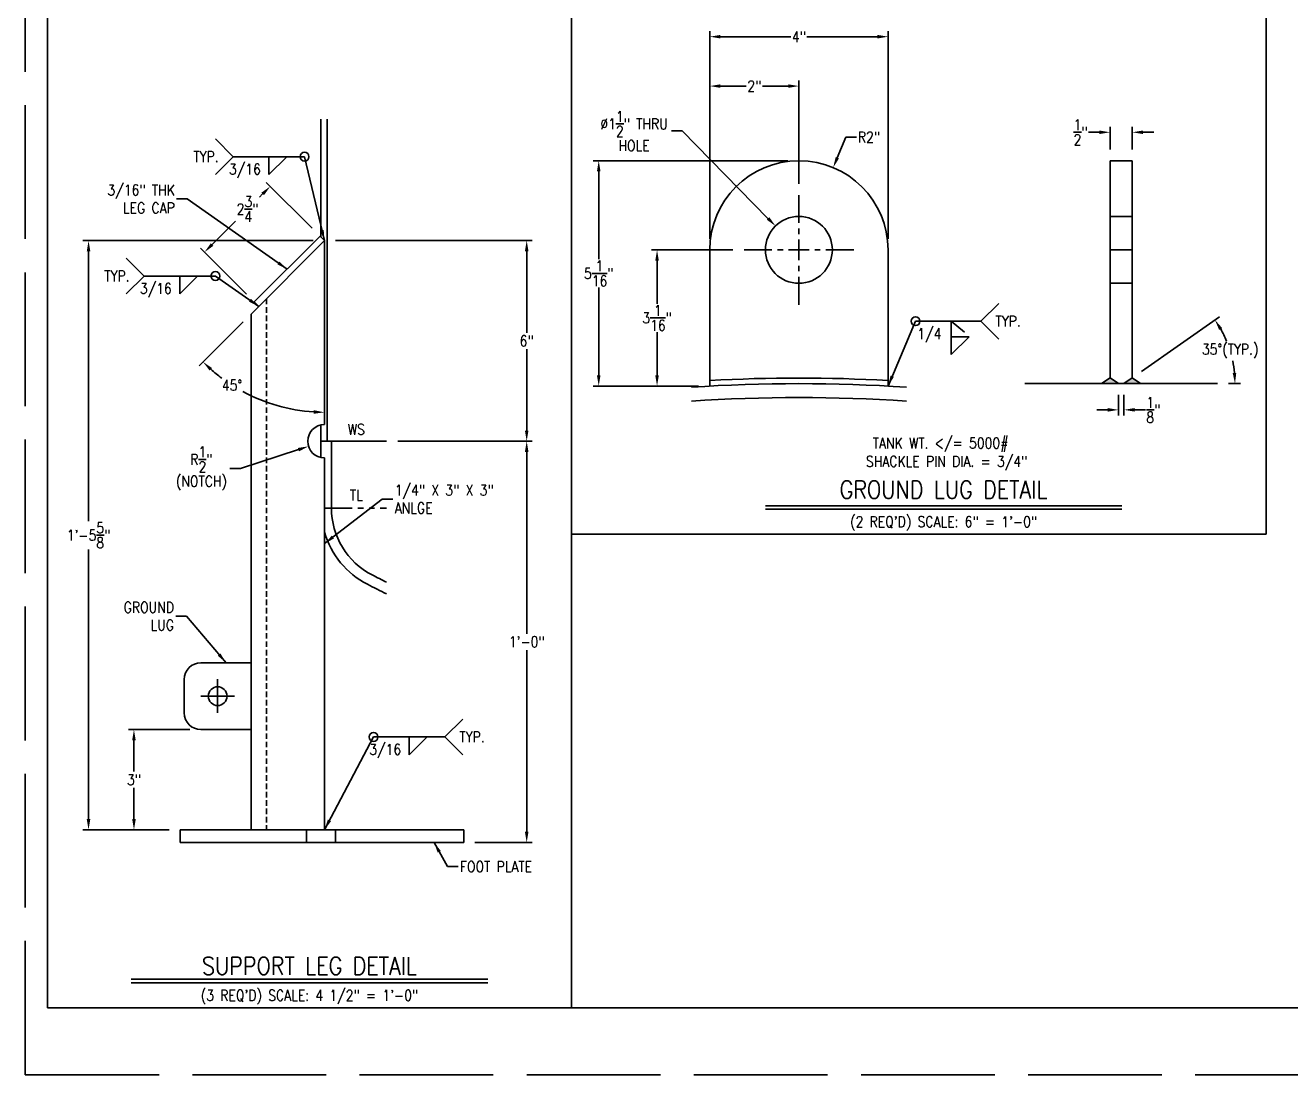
# Model space of a CAD drawing. Extents: x -69 to 372, y 12 to 357.
# Drawn here: x -12 to 215.1, y 12 to 200.3 of the extents above; entities that cross this region are included whole.
import ezdxf
from ezdxf.enums import TextEntityAlignment as Align

# ---------------------------------------------------------------- set-up
doc = ezdxf.new("R2010")
doc.units = 0
doc.header["$LTSCALE"] = 4
doc.header["$MEASUREMENT"] = 0
doc.header["$PDMODE"] = 33
doc.header["$PDSIZE"] = -0.5
for name, pattern in [('AM_ISO02W050', [7.5, 6, -1.5]), ('CENTER', [2, 1.25, -0.25, 0.25, -0.25]), ('HIDDEN', [0.375, 0.25, -0.125]), ('PHANTOM', [2.5, 1.25, -0.25, 0.25, -0.25, 0.25, -0.25])]:
    doc.linetypes.add(name, pattern=pattern)
doc.layers.get('0').update_dxf_attribs({"linetype": 'CONTINUOUS'})
doc.layers.get('Defpoints').update_dxf_attribs({"linetype": 'CONTINUOUS'})
for name, color, linetype in [('3X3X14', 15, 'CONTINUOUS'), ('CENTER', 6, 'CENTER'), ('DIM', 1, 'CONTINUOUS'), ('EXTERNALS', 3, 'CONTINUOUS'), ('PHANTOM', 6, 'PHANTOM'), ('SHELL', 40, 'CONTINUOUS')]:
    doc.layers.add(name, color=color, linetype=linetype)
doc.styles.add('ROMANS', font='ROMANS.shx', dxfattribs={"width": 0.85, "height": 1.92})
doc.styles.get("Standard").update_dxf_attribs({"font": 'sanss___.ttf'})
doc.dimstyles.get("Standard").update_dxf_attribs({"dimtxt": 0.18, "dimasz": 0.18, "dimexe": 0.18, "dimexo": 0.0625, "dimgap": 0.09, "dimtad": 0, "dimtih": 1, "dimtoh": 1, "dimdec": 4, "dimzin": 0, "dimdsep": 46, "dimtxsty": 'Standard', "dimcen": 0.09, "dimadec": 0, "dimazin": 0, "dimtfac": 1, "dimtdec": 4, "dimtofl": 0, "dimtmove": 0, "dimatfit": 3, "dimfxl": 1, "dimtolj": 1, "dimtzin": 0, "dimarcsym": 0})

# ---------------------------------------------------------------- blocks, each defined once
blk = doc.blocks.new('*D121')
at = {"layer": 'Defpoints', "color": 0, "transparency": 16777216}
for p in [(7.5, 73.94), (19.53, 73.94), (15.8, 55.94)]:
    blk.add_point(p, dxfattribs=at)
at = {"layer": 'DIM', "color": 0, "lineweight": -2, "transparency": 16777216}
for p, q in [((17.53, 73.94), (6.5, 73.94)), ((7.5, 72.02), (7.5, 66.4)), ((7.5, 57.86), (7.5, 63.47)), ((13.8, 55.94), (6.5, 55.94))]:
    blk.add_line(p, q, dxfattribs=at)
at = {"layer": 'DIM', "color": 0, "transparency": 16777216}
for points in [[(7.18, 72.02), (7.82, 72.02), (7.5, 73.94)], [(7.18, 57.86), (7.82, 57.86), (7.5, 55.94)]]:
    blk.add_solid(points, dxfattribs=at)
at = {"layer": 'DIM', "color": 0, "transparency": 16777216, "insert": (7.5, 64.94), "char_height": 1.92, "attachment_point": 5, "style": 'ROMANS'}
blk.add_mtext('\\A1;3"', dxfattribs=at)
blk = doc.blocks.new('*D122')
at = {"layer": 'Defpoints', "color": 0, "transparency": 16777216}
for p in [(-0.65, 161.69), (41.69, 161.69), (15.8, 55.94)]:
    blk.add_point(p, dxfattribs=at)
at = {"layer": 'DIM', "color": 0, "lineweight": -2, "transparency": 16777216}
for p, q in [((39.69, 161.69), (-1.65, 161.69)), ((-0.65, 159.77), (-0.65, 111.37)), ((-0.65, 57.86), (-0.65, 106.25)), ((13.8, 55.94), (-1.65, 55.94))]:
    blk.add_line(p, q, dxfattribs=at)
at = {"layer": 'DIM', "color": 0, "transparency": 16777216}
for points in [[(-0.97, 159.77), (-0.33, 159.77), (-0.65, 161.69)], [(-0.97, 57.86), (-0.33, 57.86), (-0.65, 55.94)]]:
    blk.add_solid(points, dxfattribs=at)
at = {"layer": 'DIM', "color": 0, "transparency": 16777216, "insert": (-0.65, 108.81), "char_height": 1.92, "attachment_point": 5, "style": 'ROMANS'}
blk.add_mtext('\\A1;1\'-5{\\H1x;\\S5/8;}"', dxfattribs=at)
blk = doc.blocks.new('*D123')
at = {"layer": 'Defpoints', "color": 0, "transparency": 16777216}
for p in [(52.85, 125.69), (66.71, 53.69), (77.99, 53.69)]:
    blk.add_point(p, dxfattribs=at)
at = {"layer": 'DIM', "color": 0, "lineweight": -2, "transparency": 16777216}
for p, q in [((54.85, 125.69), (78.99, 125.69)), ((77.99, 123.77), (77.99, 91.15)), ((77.99, 55.61), (77.99, 88.22)), ((68.71, 53.69), (78.99, 53.69))]:
    blk.add_line(p, q, dxfattribs=at)
at = {"layer": 'DIM', "color": 0, "transparency": 16777216}
for points in [[(77.67, 123.77), (78.31, 123.77), (77.99, 125.69)], [(77.67, 55.61), (78.31, 55.61), (77.99, 53.69)]]:
    blk.add_solid(points, dxfattribs=at)
at = {"layer": 'DIM', "color": 0, "transparency": 16777216, "insert": (77.99, 89.69), "char_height": 1.92, "attachment_point": 5, "style": 'ROMANS'}
blk.add_mtext('\\A1;1\'-0"', dxfattribs=at)
blk = doc.blocks.new('*D124')
at = {"layer": 'Defpoints', "color": 0, "transparency": 16777216}
for p in [(41.69, 161.69), (77.99, 161.69), (52.85, 125.69)]:
    blk.add_point(p, dxfattribs=at)
at = {"layer": 'DIM', "color": 0, "lineweight": -2, "transparency": 16777216}
for p, q in [((43.69, 161.69), (78.99, 161.69)), ((77.99, 159.77), (77.99, 145.15)), ((77.99, 127.61), (77.99, 142.22)), ((54.85, 125.69), (78.99, 125.69))]:
    blk.add_line(p, q, dxfattribs=at)
at = {"layer": 'DIM', "color": 0, "transparency": 16777216}
for points in [[(77.67, 159.77), (78.31, 159.77), (77.99, 161.69)], [(77.67, 127.61), (78.31, 127.61), (77.99, 125.69)]]:
    blk.add_solid(points, dxfattribs=at)
at = {"layer": 'DIM', "color": 0, "transparency": 16777216, "insert": (77.99, 143.69), "char_height": 1.92, "attachment_point": 5, "style": 'ROMANS'}
blk.add_mtext('\\A1;6"', dxfattribs=at)
blk = doc.blocks.new('*D125')
at = {"layer": 'Defpoints', "color": 0, "transparency": 16777216}
for p in [(41.69, 161.69), (41.69, 161.69), (28.53, 148.52), (33.72, 131.93), (41.69, 128.69)]:
    blk.add_point(p, dxfattribs=at)
at = {"layer": 'DIM', "color": 0, "lineweight": -2, "transparency": 16777216}
blk.add_line((27.11, 147.11), (19.2, 139.2), dxfattribs=at)
for start, end in [(228.572, 233.2215), (241.6207, 266.428)]:
    blk.add_arc((41.69, 161.69), 30.8, start, end, dxfattribs=at)
at = {"layer": 'DIM', "color": 0, "transparency": 16777216}
for points in [[(21.09, 138.36), (21.53, 138.82), (19.91, 139.91)], [(39.78, 131.26), (39.76, 130.62), (41.69, 130.88)]]:
    blk.add_solid(points, dxfattribs=at)
at = {"layer": 'DIM', "color": 0, "transparency": 16777216, "insert": (25.1, 135.74), "char_height": 1.92, "attachment_point": 5, "style": 'ROMANS'}
blk.add_mtext('\\A1;45°', dxfattribs=at)
blk = doc.blocks.new('*D126')
at = {"layer": 'Defpoints', "color": 0, "transparency": 16777216}
for p in [(41.69, 125.69), (38.84, 124.77)]:
    blk.add_point(p, dxfattribs=at)
at = {"layer": 'DIM', "color": 0, "lineweight": -2, "transparency": 16777216}
for p, q in [((26.63, 120.82), (37.01, 124.18)), ((24.71, 120.82), (26.63, 120.82))]:
    blk.add_line(p, q, dxfattribs=at)
at = {"layer": 'DIM', "color": 0, "transparency": 16777216}
blk.add_solid([(36.91, 124.48), (37.11, 123.87), (38.84, 124.77)], dxfattribs=at)
at = {"layer": 'DIM', "color": 0, "transparency": 16777216, "insert": (19.61, 120.82), "char_height": 1.92, "attachment_point": 5, "style": 'ROMANS'}
blk.add_mtext('\\A1;R{\\H1x;\\S1/2;}"\\P(NOTCH)', dxfattribs=at)
blk = doc.blocks.new('*D128')
at = {"layer": 'Defpoints', "color": 0, "transparency": 16777216}
for p in [(40.9, 162.48), (20.16, 159.62), (29.1, 150.69)]:
    blk.add_point(p, dxfattribs=at)
at = {"layer": 'DIM', "color": 0, "lineweight": -2, "transparency": 16777216}
for p, q in [((39.48, 163.9), (31.25, 172.13)), ((30.6, 170.06), (30.03, 169.5)), ((21.52, 160.98), (25.74, 165.2)), ((27.69, 152.1), (19.46, 160.33))]:
    blk.add_line(p, q, dxfattribs=at)
at = {"layer": 'DIM', "color": 0, "transparency": 16777216}
for points in [[(30.37, 170.29), (30.83, 169.84), (31.96, 171.42)], [(21.29, 161.21), (21.75, 160.76), (20.16, 159.62)]]:
    blk.add_solid(points, dxfattribs=at)
at = {"layer": 'DIM', "color": 0, "transparency": 16777216, "insert": (27.89, 167.35), "char_height": 1.92, "attachment_point": 5, "style": 'ROMANS'}
blk.add_mtext('\\A1;2{\\H1x;\\S3/4;}"', dxfattribs=at)
blk = doc.blocks.new('*D129')
at = {"layer": 'Defpoints', "color": 0, "transparency": 16777216}
for p in [(126.85, 176.03), (90.92, 135.59), (110.85, 135.59)]:
    blk.add_point(p, dxfattribs=at)
at = {"layer": 'DIM', "color": 0, "lineweight": -2, "transparency": 16777216}
for p, q in [((124.85, 176.03), (89.92, 176.03)), ((90.92, 174.11), (90.92, 158.37)), ((90.92, 137.51), (90.92, 153.25)), ((108.85, 135.59), (89.92, 135.59))]:
    blk.add_line(p, q, dxfattribs=at)
at = {"layer": 'DIM', "color": 0, "transparency": 16777216}
for points in [[(90.6, 174.11), (91.24, 174.11), (90.92, 176.03)], [(90.6, 137.51), (91.24, 137.51), (90.92, 135.59)]]:
    blk.add_solid(points, dxfattribs=at)
at = {"layer": 'DIM', "color": 0, "transparency": 16777216, "insert": (90.92, 155.81), "char_height": 1.92, "attachment_point": 5, "style": 'ROMANS'}
blk.add_mtext('\\A1;5{\\H1x;\\S1/16;}"', dxfattribs=at)
blk = doc.blocks.new('*D130')
at = {"layer": 'Defpoints', "color": 0, "transparency": 16777216}
for p in [(117.01, 160.03), (101.39, 135.59), (110.85, 135.59)]:
    blk.add_point(p, dxfattribs=at)
at = {"layer": 'DIM', "color": 0, "lineweight": -2, "transparency": 16777216}
for p, q in [((115.01, 160.03), (100.39, 160.03)), ((101.39, 158.11), (101.39, 150.37)), ((101.39, 137.51), (101.39, 145.25)), ((108.85, 135.59), (100.39, 135.59))]:
    blk.add_line(p, q, dxfattribs=at)
at = {"layer": 'DIM', "color": 0, "transparency": 16777216}
for points in [[(101.07, 158.11), (101.71, 158.11), (101.39, 160.03)], [(101.07, 137.51), (101.71, 137.51), (101.39, 135.59)]]:
    blk.add_solid(points, dxfattribs=at)
at = {"layer": 'DIM', "color": 0, "transparency": 16777216, "insert": (101.39, 147.81), "char_height": 1.92, "attachment_point": 5, "style": 'ROMANS'}
blk.add_mtext('\\A1;3{\\H1x;\\S1/16;}"', dxfattribs=at)
blk = doc.blocks.new('*D131')
at = {"layer": 'Defpoints', "color": 0, "transparency": 16777216}
for p in [(133, 174.8), (126.85, 160.03)]:
    blk.add_point(p, dxfattribs=at)
at = {"layer": 'DIM', "color": 0, "lineweight": -2, "transparency": 16777216}
for p, q in [((135.29, 180.27), (133.74, 176.57)), ((137.21, 180.27), (135.29, 180.27))]:
    blk.add_line(p, q, dxfattribs=at)
at = {"layer": 'DIM', "color": 0, "transparency": 16777216}
blk.add_solid([(133.45, 176.69), (134.04, 176.45), (133, 174.8)], dxfattribs=at)
at = {"layer": 'DIM', "color": 0, "transparency": 16777216, "insert": (139.43, 180.27), "char_height": 1.92, "attachment_point": 5, "style": 'ROMANS'}
blk.add_mtext('\\A1;R2"', dxfattribs=at)
blk = doc.blocks.new('*D132')
at = {"layer": 'Defpoints', "color": 0, "transparency": 16777216}
for p in [(122.65, 164.31), (131.05, 155.75)]:
    blk.add_point(p, dxfattribs=at)
at = {"layer": 'DIM', "color": 0, "lineweight": -2, "transparency": 16777216}
for p, q in [((104, 181.37), (105.92, 181.37)), ((105.92, 181.37), (121.3, 165.68))]:
    blk.add_line(p, q, dxfattribs=at)
at = {"layer": 'DIM', "color": 0, "transparency": 16777216}
blk.add_solid([(121.53, 165.91), (121.07, 165.46), (122.65, 164.31)], dxfattribs=at)
at = {"layer": 'DIM', "color": 0, "transparency": 16777216, "insert": (97.26, 181.37), "char_height": 1.92, "attachment_point": 5, "style": 'ROMANS'}
blk.add_mtext('\\A1;∅1{\\H1x;\\S1/2;}" THRU\\PHOLE', dxfattribs=at)
blk = doc.blocks.new('*D133')
at = {"layer": 'Defpoints', "color": 0, "transparency": 16777216}
for p in [(182.69, 181.14), (182.69, 176.03), (186.69, 176.03)]:
    blk.add_point(p, dxfattribs=at)
at = {"layer": 'DIM', "color": 0, "lineweight": -2, "transparency": 16777216}
for p, q in [((182.69, 178.03), (182.69, 182.14)), ((186.69, 178.03), (186.69, 182.14)), ((180.77, 181.14), (178.85, 181.14)), ((188.61, 181.14), (190.53, 181.14))]:
    blk.add_line(p, q, dxfattribs=at)
at = {"layer": 'DIM', "color": 0, "transparency": 16777216}
for points in [[(180.77, 181.46), (180.77, 180.82), (182.69, 181.14)], [(188.61, 181.46), (188.61, 180.82), (186.69, 181.14)]]:
    blk.add_solid(points, dxfattribs=at)
at = {"layer": 'DIM', "color": 0, "transparency": 16777216, "insert": (177.4, 181.14), "char_height": 1.92, "attachment_point": 5, "style": 'ROMANS'}
blk.add_mtext('\\A1;{\\H1x;\\S1/2;}"', dxfattribs=at)
blk = doc.blocks.new('*D134')
at = {"layer": 'Defpoints', "color": 0, "transparency": 16777216}
for p in [(184.19, 136.03), (185.19, 136.03), (185.19, 131.32)]:
    blk.add_point(p, dxfattribs=at)
at = {"layer": 'DIM', "color": 0, "lineweight": -2, "transparency": 16777216}
for p, q in [((184.19, 134.03), (184.19, 130.32)), ((185.19, 134.03), (185.19, 130.32)), ((182.27, 131.32), (180.35, 131.32)), ((187.11, 131.32), (189.03, 131.32))]:
    blk.add_line(p, q, dxfattribs=at)
at = {"layer": 'DIM', "color": 0, "transparency": 16777216}
for points in [[(182.27, 131.64), (182.27, 131), (184.19, 131.32)], [(187.11, 131.64), (187.11, 131), (185.19, 131.32)]]:
    blk.add_solid(points, dxfattribs=at)
at = {"layer": 'DIM', "color": 0, "transparency": 16777216, "insert": (190.47, 131.32), "char_height": 1.92, "attachment_point": 5, "style": 'ROMANS'}
blk.add_mtext('\\A1;{\\H1x;\\S1/8;}"', dxfattribs=at)
blk = doc.blocks.new('*D135')
at = {"layer": 'Defpoints', "color": 0, "transparency": 16777216}
for p in [(203.49, 143.93), (186.69, 137.08), (167.41, 136.03), (185.19, 136.03), (201.96, 136.03)]:
    blk.add_point(p, dxfattribs=at)
at = {"layer": 'DIM', "color": 0, "lineweight": -2, "transparency": 16777216}
for p, q in [((188.32, 138.23), (202.34, 148.04)), ((203.96, 136.03), (206.12, 136.03))]:
    blk.add_line(p, q, dxfattribs=at)
for start, end in [(22.5119, 29.4803), (5.5197, 11.7729)]:
    blk.add_arc((185.19, 136.03), 19.94, start, end, dxfattribs=at)
at = {"layer": 'DIM', "color": 0, "transparency": 16777216}
for points in [[(202.27, 145.67), (202.81, 146.01), (201.52, 147.46)], [(205.35, 137.96), (204.71, 137.93), (205.12, 136.03)]]:
    blk.add_solid(points, dxfattribs=at)
at = {"layer": 'DIM', "color": 0, "transparency": 16777216, "insert": (204.25, 141.88), "char_height": 1.92, "attachment_point": 5, "style": 'ROMANS'}
blk.add_mtext('\\A1;35°(TYP.)', dxfattribs=at)
blk = doc.blocks.new('*D136')
at = {"layer": 'Defpoints', "color": 0, "transparency": 16777216}
for p in [(142.85, 198.29), (110.85, 160.03), (142.85, 160.03)]:
    blk.add_point(p, dxfattribs=at)
at = {"layer": 'DIM', "color": 0, "lineweight": -2, "transparency": 16777216}
for p, q in [((110.85, 162.03), (110.85, 199.29)), ((112.77, 198.29), (125.4, 198.29)), ((140.93, 198.29), (128.3, 198.29)), ((142.85, 162.03), (142.85, 199.29))]:
    blk.add_line(p, q, dxfattribs=at)
at = {"layer": 'DIM', "color": 0, "transparency": 16777216}
for points in [[(112.77, 198.61), (112.77, 197.97), (110.85, 198.29)], [(140.93, 198.61), (140.93, 197.97), (142.85, 198.29)]]:
    blk.add_solid(points, dxfattribs=at)
at = {"layer": 'DIM', "color": 0, "transparency": 16777216, "insert": (126.85, 198.29), "char_height": 1.92, "attachment_point": 5, "style": 'ROMANS'}
blk.add_mtext('\\A1;4"', dxfattribs=at)
blk = doc.blocks.new('*D137')
at = {"layer": 'Defpoints', "color": 0, "transparency": 16777216}
for p in [(126.85, 189.43), (126.85, 169.87), (110.85, 160.03)]:
    blk.add_point(p, dxfattribs=at)
at = {"layer": 'DIM', "color": 0, "lineweight": -2, "transparency": 16777216}
for p, q in [((110.85, 162.03), (110.85, 190.43)), ((112.77, 189.43), (117.4, 189.43)), ((124.93, 189.43), (120.3, 189.43)), ((126.85, 171.87), (126.85, 190.43))]:
    blk.add_line(p, q, dxfattribs=at)
at = {"layer": 'DIM', "color": 0, "transparency": 16777216}
for points in [[(112.77, 189.75), (112.77, 189.11), (110.85, 189.43)], [(124.93, 189.75), (124.93, 189.11), (126.85, 189.43)]]:
    blk.add_solid(points, dxfattribs=at)
at = {"layer": 'DIM', "color": 0, "transparency": 16777216, "insert": (118.85, 189.43), "char_height": 1.92, "attachment_point": 5, "style": 'ROMANS'}
blk.add_mtext('\\A1;2"', dxfattribs=at)

msp = doc.modelspace()

# ---------------------------------------------------------------- hatches: boundary and pattern name
at = {"layer": 'EXTERNALS'}
h = msp.add_hatch(color=256, dxfattribs=at)
h.dxf.hatch_style = 1
h.paths.add_polyline_path([(182.68589, 137.079), (181.18589, 136.02869), (184.18589, 136.02869)])
h.paths.add_polyline_path([(186.68589, 137.079), (185.18589, 136.02869), (188.18589, 136.02869)])

# ---------------------------------------------------------------- linework, layer by layer
for p, q in [((-7.99419, 24), (-7.99419, 296)), ((-7.99419, 24), (-7.99419, 296)), ((86.00581, 296), (86.00581, 24)), ((210.70496, 206), (210.70496, 109.00295)), ((210.70496, 109.00295), (86.00581, 109.00295)), ((-7.99419, 24), (367.99419, 24)), ((-7.99419, 24), (367.99419, 24))]:
    msp.add_line(p, q)
at = {"layer": '3X3X14'}
for p, q in [((41.69236, 161.68662), (28.5251, 148.51936)), ((41.69236, 161.68662), (41.69236, 128.68662)), ((28.5251, 148.51936), (28.5251, 55.93662)), ((41.69236, 122.68662), (41.69236, 55.93662))]:
    msp.add_line(p, q, dxfattribs=at)
at = {"layer": '3X3X14', "linetype": 'HIDDEN'}
msp.add_line((31.26774, 151.262), (31.26774, 55.93662), dxfattribs=at)
at = {"layer": '3X3X14'}
msp.add_arc((41.69236, 125.68662), 3, 90, 270, dxfattribs=at)
at = {"layer": 'CENTER'}
for p, q in [((126.84876, 169.86944), (126.84876, 160.02869)), ((117.00801, 160.02869), (126.84876, 160.02869)), ((136.68952, 160.02869), (126.84876, 160.02869)), ((126.84876, 150.18793), (126.84876, 160.02869)), ((182.68589, 160.02869), (186.68589, 160.02869)), ((22.5251, 79.93662), (22.5251, 82.95846)), ((22.5251, 79.93662), (19.50326, 79.93662)), ((22.5251, 79.93662), (25.54694, 79.93662)), ((22.5251, 79.93662), (22.5251, 76.91478))]:
    msp.add_line(p, q, dxfattribs=at)
at = {"layer": 'Defpoints', "linetype": 'AM_ISO02W050'}
for q in [(-12, 300), (-12, 300), (372, 12), (372, 12)]:
    msp.add_line((-12, 12), q, dxfattribs=at)
at = {"layer": 'DIM'}
for p, q in [((25.31434, 176.75782), (22.11434, 179.95782)), ((25.31434, 176.75782), (22.11434, 173.55782)), ((38.11434, 176.75782), (25.31434, 176.75782)), ((31.71434, 173.55782), (34.91434, 176.75782)), ((31.71434, 176.75782), (31.71434, 173.55782)), ((9.32714, 155.34124), (6.12714, 158.54124)), ((9.32714, 155.34124), (6.12714, 152.14124)), ((22.12714, 155.34124), (9.32714, 155.34124)), ((15.72714, 152.14124), (18.92714, 155.34124)), ((15.72714, 155.34124), (15.72714, 152.14124)), ((159.52451, 147.232), (162.72451, 150.432)), ((147.77915, 147.232), (159.52451, 147.232)), ((154.20088, 144.44203), (154.20088, 147.232)), ((154.20088, 147.232), (156.57105, 145.28877)), ((159.52451, 147.232), (162.72451, 144.032)), ((154.20088, 141.24203), (157.40088, 144.44203)), ((154.20088, 144.44203), (154.20088, 141.24203)), ((154.20088, 144.44203), (157.40088, 144.44203)), ((120.82421, 114.12295), (184.82421, 114.12295)), ((120.82421, 113.48295), (184.82421, 113.48295)), ((63.30115, 72.61787), (66.50115, 75.81787)), ((50.50115, 72.61787), (63.30115, 72.61787)), ((56.90115, 69.41787), (60.10115, 72.61787)), ((56.90115, 72.61787), (56.90115, 69.41787)), ((63.30115, 72.61787), (66.50115, 69.41787)), ((7.00581, 29.12), (71.00581, 29.12)), ((7.00581, 28.48), (71.00581, 28.48))]:
    msp.add_line(p, q, dxfattribs=at)
for centre in [(38.11434, 176.75782), (22.12714, 155.34124), (147.77915, 147.232), (50.50115, 72.61787)]:
    msp.add_circle(centre, 0.8, dxfattribs=at)
at = {"layer": 'EXTERNALS'}
for p, q in [((182.68589, 137.079), (182.68589, 176.02869)), ((182.68589, 176.02869), (186.68589, 176.02869)), ((186.68589, 137.079), (186.68589, 176.02869)), ((182.68589, 166.02869), (186.68589, 166.02869)), ((40.89686, 162.48212), (29.10092, 150.68617)), ((40.89686, 162.48212), (41.69236, 161.68662)), ((110.84876, 160.02869), (110.84876, 135.58773)), ((142.84876, 135.58773), (142.84876, 160.02869)), ((182.68589, 154.02869), (186.68589, 154.02869)), ((29.89642, 149.89068), (29.10092, 150.68617)), ((181.18589, 136.02869), (182.68589, 137.079)), ((184.18589, 136.02869), (182.68589, 137.079)), ((185.18589, 136.02869), (186.68589, 137.079)), ((188.18589, 136.02869), (186.68589, 137.079)), ((19.5251, 85.93662), (28.5251, 85.93662)), ((28.5251, 85.93662), (28.5251, 73.93662)), ((16.5251, 76.93662), (16.5251, 82.93662)), ((28.5251, 73.93662), (19.5251, 73.93662)), ((66.70886, 55.93662), (15.79718, 55.93662)), ((15.79718, 55.93662), (15.79718, 53.68662)), ((38.44401, 55.93662), (38.44401, 53.68662)), ((43.69401, 55.93662), (43.69401, 53.68662)), ((66.70886, 55.93662), (66.70886, 53.68662)), ((66.70886, 53.68662), (15.79718, 53.68662))]:
    msp.add_line(p, q, dxfattribs=at)
for centre, radius in [((126.84876, 160.02869), 6), ((22.5251, 79.93662), 1.6875)]:
    msp.add_circle(centre, radius, dxfattribs=at)
for centre, radius, start, end in [((126.84876, 160.02869), 16, 0, 180), ((126.84876, -154.47131), 291.5, 86.8535389, 93.1464611), ((19.5251, 82.93662), 3, 90, 180), ((19.5251, 76.93662), 3, 180, 270)]:
    msp.add_arc(centre, radius, start, end, dxfattribs=at)
at = {"layer": 'PHANTOM'}
msp.add_line((41.69236, 113.68662), (52.85352, 113.68662), dxfattribs=at)
at = {"layer": 'SHELL'}
for p, q in [((41.06901, 162.30997), (41.06901, 183.47014)), ((42.19401, 125.68662), (42.19401, 183.47014)), ((167.41485, 136.02869), (201.95693, 136.02869)), ((41.06901, 125.68662), (41.06901, 128.62114)), ((52.85352, 125.68662), (41.06901, 125.68662)), ((41.06901, 125.68662), (41.06901, 122.7521)), ((42.94401, 125.68662), (42.94401, 113.68662))]:
    msp.add_line(p, q, dxfattribs=at)
for centre, radius, start, end in [((126.84876, -154.47131), 290.5, 86.1898348, 93.8101652), ((126.84876, -154.47131), 288, 86.156711, 93.843289), ((56.44401, 113.68643), 13.5, 179.999177, 242.7800616), ((56.44401, 113.68643), 15.375, 196.3709638, 242.7800616), ((149.06901, 293.76102), 217.875, 242.7800616, 243.7934327), ((149.06901, 293.76102), 216, 242.7800616, 243.5483721)]:
    msp.add_arc(centre, radius, start, end, dxfattribs=at)

# ---------------------------------------------------------------- texts
at = {"layer": 'DIM', "style": 'ROMANS', "width": 0.85}
for p in [(20.43223, 176.75782), (4.44503, 155.34124), (164.40663, 147.232), (68.18326, 72.61787)]:
    msp.add_text('TYP.', height=1.92, dxfattribs=at).set_placement(p, align=Align.MIDDLE_CENTER)
for s, p in [('3/16', (24.54634, 173.55782)), ('3/16', (8.55914, 152.14124)), ('1/4', (148.08752, 144.032)), ('3/16', (49.73315, 69.41787))]:
    msp.add_text(s, height=1.92, dxfattribs=at).set_placement(p)
for s, height, p in [('WS', 1.92, (47.40983, 126.85297)), ('TANK WT. </= 5000#', 1.92, (152.27952, 124.40642)), ('SHACKLE PIN DIA. = 3/4"', 1.92, (153.36598, 121.10325)), ('GROUND LUG DETAIL', 3.2, (152.82421, 115.40295)), ('TL', 1.92, (47.40983, 115.074)), ('(2 REQ\'D) SCALE: 6" = 1\'-0"', 1.92, (152.82421, 110.28295)), ('SUPPORT LEG DETAIL', 3.2, (39.00581, 29.91951)), ('(3 REQ\'D) SCALE: 4 1/2" = 1\'-0"', 1.92, (39.00581, 25.28))]:
    msp.add_text(s, height=height, dxfattribs=at).set_placement(p, align=Align.CENTER)
at = {"layer": 'DIM', "char_height": 1.92, "style": 'ROMANS'}
for s, insert, attachment_point in [('3/16" THK\\PLEG CAP', (14.8391, 169.16346), 6), ('\\A1;1/4" X 3" X 3"\\PANLGE', (54.3027, 115.30664), 4), ('GROUND\\PLUG', (14.68455, 94.28016), 6), ('FOOT PLATE', (66.01549, 49.348), 4)]:
    msp.add_mtext(s, dxfattribs=dict(at, insert=insert, attachment_point=attachment_point))

# ---------------------------------------------------------------- dimensions: what is measured, and where the dimension line sits
at = {"layer": 'DIM'}
for base, p2, picture, middle in [((142.84876, 198.28891), (142.84876, 160.02869), '*D136', (126.84876, 198.28891)), ((126.84876, 189.43248), (126.84876, 169.86944), '*D137', (118.84876, 189.43248))]:
    dim = msp.add_linear_dim(base=base, p1=(110.84876, 160.02869), p2=p2, dimstyle='Standard', override={"dimscale": 16, "dimtxt": 1.92, "dimasz": 0.12, "dimexe": 0.0625, "dimexo": 0.125, "dimgap": 0.02, "dimlfac": 0.125, "dimzin": 3, "dimlunit": 4, "dimpost": '\\X', "dimtxsty": 'ROMANS', "dimcen": 0}, dxfattribs=at)
    dim.commit()
    dim.dimension.update_dxf_attribs({"geometry": picture, "text_midpoint": middle})
dim = msp.add_diameter_dim_2p(p1=(131.05024, 155.74528), p2=(122.64728, 164.3121), text='<> THRU\\PHOLE', dimstyle='Standard', override={"dimscale": 16, "dimtxt": 1.92, "dimasz": 0.12, "dimexe": 0.0625, "dimexo": 0.125, "dimgap": 0.02, "dimlfac": 0.125, "dimzin": 3, "dimlunit": 4, "dimpost": '\\X', "dimtxsty": 'ROMANS', "dimcen": 0}, dxfattribs=at)
dim.commit()
dim.dimension.update_dxf_attribs({"geometry": '*D132', "text_midpoint": (97.26467, 181.36955), "dimtype": 163})
for base, p1, p2, picture, middle in [((182.68589, 181.13633), (186.68589, 176.02869), (182.68589, 176.02869), '*D133', (177.39903, 181.13633)), ((185.18589, 131.31782), (184.18589, 136.02869), (185.18589, 136.02869), '*D134', (190.47275, 131.31782))]:
    dim = msp.add_linear_dim(base=base, p1=p1, p2=p2, dimstyle='Standard', override={"dimscale": 16, "dimtxt": 1.92, "dimasz": 0.12, "dimexe": 0.0625, "dimexo": 0.125, "dimgap": 0.02, "dimlfac": 0.125, "dimzin": 3, "dimlunit": 4, "dimpost": '\\X', "dimtxsty": 'ROMANS', "dimcen": 0}, dxfattribs=at)
    dim.commit()
    dim.dimension.update_dxf_attribs({"geometry": picture, "text_midpoint": middle, "dimtype": 160})
dim = msp.add_radius_dim(center=(126.84876, 160.02869), mpoint=(133.00438, 174.79718), dimstyle='Standard', override={"dimscale": 16, "dimtxt": 1.92, "dimasz": 0.12, "dimexe": 0.0625, "dimexo": 0.125, "dimgap": 0.02, "dimlfac": 0.125, "dimzin": 3, "dimlunit": 4, "dimpost": '\\X', "dimtxsty": 'ROMANS', "dimcen": 0}, dxfattribs=at)
dim.commit()
dim.dimension.update_dxf_attribs({"geometry": '*D131', "text_midpoint": (139.43086, 180.27327), "dimtype": 164})
for base, p1, p2, angle, override, picture, middle, dimtype in [((90.92277, 135.58773), (126.84876, 176.02869), (110.84876, 135.58773), 90, {"dimscale": 16, "dimtxt": 1.92, "dimasz": 0.12, "dimexe": 0.0625, "dimexo": 0.125, "dimgap": 0.02, "dimlfac": 0.125, "dimzin": 3, "dimlunit": 4, "dimpost": '\\X', "dimtxsty": 'ROMANS', "dimcen": 0}, '*D129', (90.92277, 155.80821), 160), ((20.16261, 159.62449), (40.89686, 162.48212), (29.10092, 150.68617), 225, {"dimscale": 16, "dimtxt": 1.92, "dimasz": 0.12, "dimexe": 0.0625, "dimexo": 0.125, "dimgap": 0.02, "dimlfac": 0.166667, "dimzin": 3, "dimlunit": 4, "dimpost": '\\X', "dimtxsty": 'ROMANS', "dimcen": 0}, '*D128', (27.88687, 167.34874), 161)]:
    dim = msp.add_linear_dim(base=base, p1=p1, p2=p2, angle=angle, dimstyle='Standard', override=override, dxfattribs=at)
    dim.commit()
    dim.dimension.update_dxf_attribs({"geometry": picture, "text_midpoint": middle, "dimtype": dimtype})
for base, p1, p2, override, picture, middle in [((-0.64771, 161.68662), (15.79718, 55.93662), (41.69236, 161.68662), {"dimscale": 16, "dimtxt": 1.92, "dimasz": 0.12, "dimexe": 0.0625, "dimexo": 0.125, "dimgap": 0.02, "dimlfac": 0.166667, "dimzin": 3, "dimlunit": 4, "dimpost": '\\X', "dimtxsty": 'ROMANS', "dimcen": 0}, '*D122', (-0.64771, 108.81162)), ((77.99047, 161.68662), (52.85352, 125.68662), (41.69236, 161.68662), {"dimscale": 16, "dimtxt": 1.92, "dimasz": 0.12, "dimexe": 0.0625, "dimexo": 0.125, "dimgap": 0.02, "dimlfac": 0.166667, "dimzin": 3, "dimlunit": 4, "dimpost": '\\X', "dimtxsty": 'ROMANS', "dimcen": 0}, '*D124', (77.99047, 143.68662)), ((101.38918, 135.58773), (117.00801, 160.02869), (110.84876, 135.58773), {"dimscale": 16, "dimtxt": 1.92, "dimasz": 0.12, "dimexe": 0.0625, "dimexo": 0.125, "dimgap": 0.02, "dimlfac": 0.125, "dimzin": 3, "dimlunit": 4, "dimpost": '\\X', "dimtxsty": 'ROMANS', "dimcen": 0}, '*D130', (101.38918, 147.80821)), ((77.99047, 53.68662), (52.85352, 125.68662), (66.70886, 53.68662), {"dimscale": 16, "dimtxt": 1.92, "dimasz": 0.12, "dimexe": 0.0625, "dimexo": 0.125, "dimgap": 0.02, "dimlfac": 0.166667, "dimzin": 3, "dimlunit": 4, "dimpost": '\\X', "dimtxsty": 'ROMANS', "dimcen": 0}, '*D123', (77.99047, 89.68662)), ((7.50451, 73.93662), (15.79718, 55.93662), (19.5251, 73.93662), {"dimscale": 16, "dimtxt": 1.92, "dimasz": 0.12, "dimexe": 0.0625, "dimexo": 0.125, "dimgap": 0.02, "dimlfac": 0.166667, "dimzin": 3, "dimlunit": 4, "dimpost": '\\X', "dimtxsty": 'ROMANS', "dimcen": 0}, '*D121', (7.50451, 64.93662))]:
    dim = msp.add_linear_dim(base=base, p1=p1, p2=p2, angle=90, dimstyle='Standard', override=override, dxfattribs=at)
    dim.commit()
    dim.dimension.update_dxf_attribs({"geometry": picture, "text_midpoint": middle})
dim = msp.add_angular_dim_2l(base=(33.72012, 131.93381), line1=((41.69236, 161.68662), (41.69236, 128.68662)), line2=((41.69236, 161.68662), (28.5251, 148.51936)), dimstyle='Standard', override={"dimscale": 16, "dimtxt": 1.92, "dimasz": 0.12, "dimexe": 0.0625, "dimexo": 0.125, "dimgap": 0.02, "dimlfac": 0.166667, "dimzin": 3, "dimlunit": 4, "dimpost": '\\X', "dimtxsty": 'ROMANS', "dimcen": 0}, dxfattribs=at)
dim.commit()
dim.dimension.update_dxf_attribs({"geometry": '*D125', "text_midpoint": (25.0998, 135.73526), "dimtype": 162})
dim = msp.add_angular_dim_2l(base=(203.49302, 143.92561), line1=((185.18589, 136.02869), (186.68589, 137.079)), line2=((167.41485, 136.02869), (201.95693, 136.02869)), text='<>(TYP.)', dimstyle='Standard', override={"dimscale": 16, "dimtxt": 1.92, "dimasz": 0.12, "dimexe": 0.0625, "dimexo": 0.125, "dimgap": 0.02, "dimlfac": 0.125, "dimzin": 3, "dimlunit": 4, "dimpost": '\\X', "dimtxsty": 'ROMANS', "dimcen": 0}, dxfattribs=at)
dim.commit()
dim.dimension.update_dxf_attribs({"geometry": '*D135', "text_midpoint": (204.24581, 141.8795), "dimtype": 162})
dim = msp.add_radius_dim(center=(41.69236, 125.68662), mpoint=(38.83735, 124.76525), text='<>\\P(NOTCH)', dimstyle='Standard', override={"dimscale": 16, "dimtxt": 1.92, "dimasz": 0.12, "dimexe": 0.0625, "dimexo": 0.125, "dimgap": 0.02, "dimlfac": 0.166667, "dimzin": 3, "dimlunit": 4, "dimpost": '\\X', "dimtxsty": 'ROMANS', "dimcen": 0}, dxfattribs=at)
dim.commit()
dim.dimension.update_dxf_attribs({"geometry": '*D126', "text_midpoint": (19.60758, 120.82472), "dimtype": 164})

# ---------------------------------------------------------------- leaders
for points, override in [([(41.69236, 161.68662), (38.11434, 176.75782)], {"dimscale": 16, "dimtxt": 1.92, "dimasz": 0.12, "dimexe": 0.0625, "dimexo": 0.125, "dimgap": 0.02, "dimlfac": 0.166667, "dimzin": 3, "dimlunit": 4, "dimpost": '\\X', "dimtxsty": 'ROMANS', "dimcen": 0}), ([(29.89642, 149.89068), (22.12714, 155.34124)], {"dimscale": 16, "dimtxt": 1.92, "dimasz": 0.12, "dimexe": 0.0625, "dimexo": 0.125, "dimgap": 0.02, "dimlfac": 0.166667, "dimzin": 3, "dimlunit": 4, "dimpost": '\\X', "dimtxsty": 'ROMANS', "dimcen": 0}), ([(142.84876, 135.58773), (147.77915, 147.232)], {"dimscale": 16, "dimtxt": 1.92, "dimasz": 0.12, "dimexe": 0.0625, "dimexo": 0.125, "dimgap": 0.02, "dimlfac": 0.0625, "dimzin": 3, "dimlunit": 4, "dimpost": '\\X', "dimtxsty": 'ROMANS', "dimcen": 0}), ([(41.69236, 55.93662), (50.50115, 72.61787)], {"dimscale": 16, "dimtxt": 1.92, "dimasz": 0.12, "dimexe": 0.0625, "dimexo": 0.125, "dimgap": 0.02, "dimlfac": 0.166667, "dimzin": 3, "dimlunit": 4, "dimpost": '\\X', "dimtxsty": 'ROMANS', "dimcen": 0})]:
    msp.add_leader(points, dimstyle='Standard', override=override, dxfattribs=at)
at = {"layer": 'DIM', "annotation_type": 0, "has_hookline": 1}
for points, hookline_direction, text_width in [([(34.99889, 156.58414), (17.0791, 169.16346), (15.1591, 169.16346)], 1, 13.21143), ([(41.69236, 107.31162), (52.0627, 115.30664), (53.9827, 115.30664)], 0, 20.20571), ([(24.0251, 85.93662), (16.92455, 94.28016), (15.00455, 94.28016)], 1, 9.55886), ([(61.35687, 53.68662), (63.77549, 49.348), (65.69549, 49.348)], 0, 14.29943)]:
    msp.add_leader(points, dimstyle='Standard', override={"dimscale": 16, "dimtxt": 1.92, "dimasz": 0.12, "dimexe": 0.0625, "dimexo": 0.125, "dimgap": 0.02, "dimlfac": 0.166667, "dimzin": 3, "dimlunit": 4, "dimpost": '\\X', "dimtxsty": 'ROMANS', "dimcen": 0}, dxfattribs=dict(at, hookline_direction=hookline_direction, text_width=text_width))

doc.saveas('drawing.dxf')
